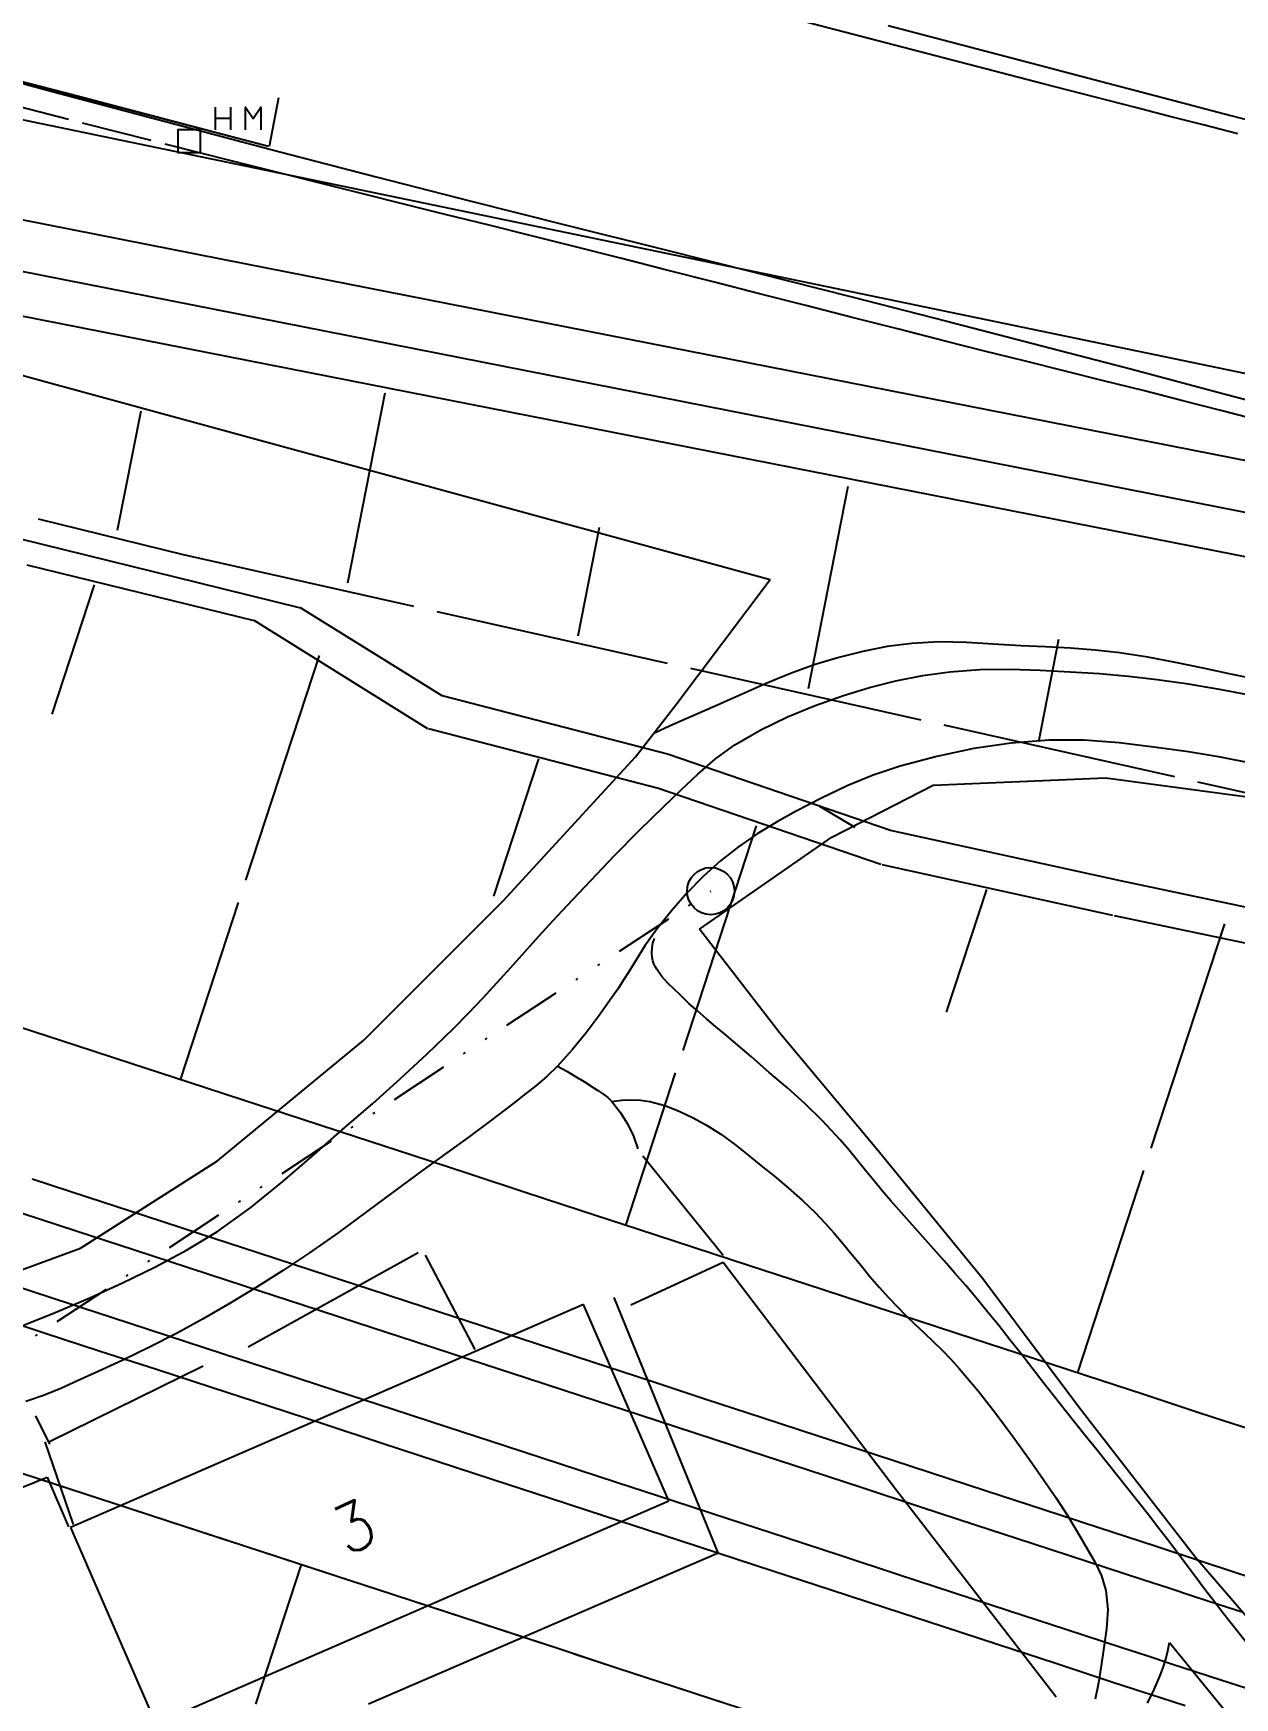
# Model space of a CAD drawing. Header units: millimetres. Extents: x 127045 to 128191, y 151549 to 152340.
# Drawn here: x 127664 to 127714.8, y 151868.1 to 151938.6 of the extents above; entities that cross this region are included whole.
import ezdxf

# ---------------------------------------------------------------- set-up
doc = ezdxf.new("R2010")
doc.units = ezdxf.units.MM
doc.header["$MEASUREMENT"] = 0
for name, pattern in [('BTA', [5.7, 2.5, -1, 0.1, -1, 0.1, -1]), ('INT_344$0$TYPE1', [4, 3, -1]), ('INT_344$0$TYPE3', [11, 10, -1]), ('TGV_344$0$TYPE1', [4, 3, -1]), ('VOI_344$0$TYPE3', [11, 10, -1])]:
    doc.linetypes.add(name, pattern=pattern)
doc.layers.get('0').update_dxf_attribs({"color": 252, "linetype": 'CONTINUOUS'})
for name, color, linetype in [('-BT_AER_DES', 5, 'BTA'), ('-POT_EX_DES', 5, 'CONTINUOUS'), ('INT_344$0$102', 252, 'CONTINUOUS'), ('INT_344$0$105', 252, 'CONTINUOUS'), ('INT_344$0$113', 252, 'CONTINUOUS'), ('INT_344$0$136', 252, 'CONTINUOUS'), ('TGV_344$0$1', 252, 'CONTINUOUS'), ('TGV_344$0$36', 252, 'CONTINUOUS'), ('TGV_344$0$4', 252, 'CONTINUOUS'), ('TGV_344$0$5', 252, 'CONTINUOUS'), ('VOI_344$0$101', 252, 'CONTINUOUS'), ('VOI_344$0$113', 252, 'CONTINUOUS')]:
    doc.layers.add(name, color=color, linetype=linetype)
doc.styles.add('TGV_344$0$SIMPLEX', font='simplex')

# ---------------------------------------------------------------- blocks, each defined once
blk = doc.blocks.new('P_BETON')
blk.add_circle((0, 0), 1)
blk = doc.blocks.new('INT_344')
at = {"layer": 'INT_344$0$102'}
for p, q in [((127666.29896, 151889.318305, 61.600142), (127663.922085, 151890.093967, 61.564354)), ((127668.675764, 151888.542427, 61.635929), (127666.29896, 151889.318305, 61.600142)), ((127665.830795, 151887.883922, 61.579022), (127663.454037, 151888.65956, 61.542297)), ((127671.052508, 151887.766362, 61.671717), (127668.675764, 151888.542427, 61.635929)), ((127668.207483, 151887.108068, 61.615747), (127665.830795, 151887.883922, 61.579022)), ((127673.429199, 151886.990139, 61.707504), (127671.052508, 151887.766362, 61.671717)), ((127670.58411, 151886.332028, 61.652472), (127668.207483, 151887.108068, 61.615747)), ((127675.805793, 151886.213759, 61.743292), (127673.429199, 151886.990139, 61.707504)), ((127662.523424, 151885.80755, 61.556999), (127664.899958, 151885.031985, 61.5931)), ((127672.960685, 151885.55583, 61.689198), (127670.58411, 151886.332028, 61.652472)), ((127678.182328, 151885.437198, 61.779079), (127675.805793, 151886.213759, 61.743292)), ((127675.337184, 151884.77947, 61.725923), (127672.960685, 151885.55583, 61.689198)), ((127680.558813, 151884.660484, 61.814867), (127678.182328, 151885.437198, 61.779079)), ((127662.055376, 151884.373142, 61.534943), (127664.431793, 151883.597601, 61.57198)), ((127664.899958, 151885.031985, 61.5931), (127667.276422, 151884.256205, 61.6292)), ((127677.713623, 151884.002929, 61.762648), (127675.337184, 151884.77947, 61.725923)), ((127682.935257, 151883.883647, 61.850655), (127680.558813, 151884.660484, 61.814867)), ((127667.276422, 151884.256205, 61.6292), (127669.652825, 151883.480238, 61.6653)), ((127680.090014, 151883.226236, 61.799373), (127677.713623, 151884.002929, 61.762648)), ((127685.311616, 151883.106689, 61.886442), (127682.935257, 151883.883647, 61.850655)), ((127664.431793, 151883.597601, 61.57198), (127666.80814, 151882.821845, 61.609018)), ((127669.652825, 151883.480238, 61.6653), (127672.029176, 151882.704113, 61.701401)), ((127682.466363, 151882.44942, 61.836098), (127680.090014, 151883.226236, 61.799373)), ((127687.687926, 151882.329584, 61.92223), (127685.311616, 151883.106689, 61.886442)), ((127666.80814, 151882.821845, 61.609018), (127669.184427, 151882.045904, 61.646056)), ((127672.029176, 151882.704113, 61.701401), (127674.405493, 151881.927812, 61.737501)), ((127684.842648, 151881.672476, 61.872823), (127682.466363, 151882.44942, 61.836098)), ((127690.064198, 151881.552361, 61.958017), (127687.687926, 151882.329584, 61.92223)), ((127669.184427, 151882.045904, 61.646056), (127671.560662, 151881.269805, 61.683094)), ((127674.405493, 151881.927812, 61.737501), (127676.78175, 151881.151331, 61.773602)), ((127687.218885, 151880.895387, 61.909548), (127684.842648, 151881.672476, 61.872823)), ((127692.44044, 151880.775049, 61.993805), (127690.064198, 151881.552361, 61.958017)), ((127671.560662, 151881.269805, 61.683094), (127673.936883, 151880.493524, 61.720132)), ((127676.78175, 151881.151331, 61.773602), (127679.157958, 151880.374698, 61.809702)), ((127689.595084, 151880.11818, 61.946273), (127687.218885, 151880.895387, 61.909548)), ((127673.936883, 151880.493524, 61.720132), (127676.313046, 151879.717062, 61.75717)), ((127679.157958, 151880.374698, 61.809702), (127681.534126, 151879.597941, 61.845802)), ((127694.816608, 151879.99765, 62.029593), (127692.44044, 151880.775049, 61.993805)), ((127676.313046, 151879.717062, 61.75717), (127678.689159, 151878.94045, 61.794208)), ((127681.534126, 151879.597941, 61.845802), (127683.910269, 151878.821043, 61.881903)), ((127691.971254, 151879.340884, 61.982998), (127689.595084, 151880.11818, 61.946273)), ((127697.19274, 151879.220139, 62.06538), (127694.816608, 151879.99765, 62.029593)), ((127678.689159, 151878.94045, 61.794208), (127681.065232, 151878.163714, 61.831245)), ((127683.910269, 151878.821043, 61.881903), (127686.286366, 151878.044, 61.918003)), ((127694.34737, 151878.563495, 62.019723), (127691.971254, 151879.340884, 61.982998)), ((127699.568844, 151878.442545, 62.101168), (127697.19274, 151879.220139, 62.06538)), ((127681.065232, 151878.163714, 61.831245), (127683.441302, 151877.386831, 61.868282)), ((127686.286366, 151878.044, 61.918003), (127688.662424, 151877.266839, 61.954103)), ((127696.723449, 151877.785996, 62.056448), (127694.34737, 151878.563495, 62.019723)), ((127701.94493, 151877.664897, 62.136955), (127699.568844, 151878.442545, 62.101168)), ((127683.441302, 151877.386831, 61.868282), (127685.817325, 151876.609803, 61.905319)), ((127699.099502, 151877.008413, 62.093173), (127696.723449, 151877.785996, 62.056448)), ((127704.320953, 151876.887196, 62.172743), (127701.94493, 151877.664897, 62.136955)), ((127688.662424, 151877.266839, 61.954103), (127691.038453, 151876.489589, 61.990204)), ((127701.475537, 151876.230776, 62.129898), (127699.099502, 151877.008413, 62.093173)), ((127706.696951, 151876.109418, 62.20853), (127704.320953, 151876.887196, 62.172743)), ((127685.817325, 151876.609803, 61.905319), (127688.19331, 151875.832658, 61.942356)), ((127691.038453, 151876.489589, 61.990204), (127693.41447, 151875.712233, 62.026303)), ((127703.85153, 151875.453081, 62.166623), (127701.475537, 151876.230776, 62.129898)), ((127709.072932, 151875.331592, 62.244318), (127706.696951, 151876.109418, 62.20853)), ((127688.19331, 151875.832658, 61.942356), (127690.569266, 151875.055425, 61.979393)), ((127693.41447, 151875.712233, 62.026303), (127695.79045, 151874.934765, 62.062403)), ((127706.227497, 151874.675309, 62.203348), (127703.85153, 151875.453081, 62.166623)), ((127711.448908, 151874.553747, 62.280106), (127709.072932, 151875.331592, 62.244318)), ((127690.569266, 151875.055425, 61.979393), (127692.945231, 151874.278078, 62.016431)), ((127695.79045, 151874.934765, 62.062403), (127698.166404, 151874.157215, 62.098502)), ((127708.603449, 151873.89749, 62.240073), (127706.227497, 151874.675309, 62.203348)), ((127713.544834, 151873.867556, 62.311675), (127711.448908, 151874.553747, 62.280106)), ((127692.945231, 151874.278078, 62.016431), (127695.32116, 151873.500622, 62.053469)), ((127698.166404, 151874.157215, 62.098502), (127700.54234, 151873.379611, 62.134602)), ((127710.979395, 151873.119652, 62.276798), (127708.603449, 151873.89749, 62.240073)), ((127715.640748, 151873.181329, 62.343245), (127713.544834, 151873.867556, 62.311675)), ((127695.32116, 151873.500622, 62.053469), (127697.697062, 151872.723083, 62.090507)), ((127700.54234, 151873.379611, 62.134602), (127702.918275, 151872.601935, 62.170702)), ((127712.027356, 151872.776562, 62.292996), (127710.979395, 151873.119652, 62.276798)), ((127697.697062, 151872.723083, 62.090507), (127700.072947, 151871.945491, 62.127544)), ((127702.918275, 151872.601935, 62.170702), (127705.294185, 151871.824182, 62.206802)), ((127713.075312, 151872.433461, 62.309195), (127712.027356, 151872.776562, 62.292996)), ((127714.123266, 151872.090352, 62.325393), (127713.075312, 151872.433461, 62.309195)), ((127700.072947, 151871.945491, 62.127544), (127702.448852, 151871.16782, 62.164582)), ((127705.294185, 151871.824182, 62.206802), (127707.67008, 151871.046381, 62.242903)), ((127715.171218, 151871.747237, 62.341591), (127714.123266, 151872.090352, 62.325393)), ((127702.448852, 151871.16782, 62.164582), (127704.824732, 151870.390073, 62.20162)), ((127707.67008, 151871.046381, 62.242903), (127710.045968, 151870.268562, 62.279003)), ((127704.824732, 151870.390073, 62.20162), (127707.200597, 151869.612279, 62.238658)), ((127707.200597, 151869.612279, 62.238658), (127709.576455, 151868.834467, 62.275696)), ((127710.045968, 151870.268562, 62.279003), (127711.09392, 151869.925475, 62.294926)), ((127711.09392, 151869.925475, 62.294926), (127712.141869, 151869.582377, 62.310848)), ((127712.141869, 151869.582377, 62.310848), (127713.189815, 151869.23927, 62.326771)), ((127713.189815, 151869.23927, 62.326771), (127714.237758, 151868.896157, 62.342693)), ((127714.237758, 151868.896157, 62.342693), (127715.285701, 151868.553041, 62.358616)), ((127709.576455, 151868.834467, 62.275696), (127710.624403, 151868.491381, 62.292032)), ((127710.624403, 151868.491381, 62.292032), (127711.672348, 151868.148283, 62.308368)), ((127711.672348, 151868.148283, 62.308368), (127712.720289, 151867.805177, 62.324704))]:
    blk.add_line(p, q, dxfattribs=at)
at = {"layer": 'INT_344$0$105', "linetype": 'INT_344$0$TYPE1'}
for p, q in [((127665.76816, 151895.751557, 60.613895), (127663.390654, 151896.527214, 60.57717)), ((127668.145476, 151894.975737, 60.65062), (127665.76816, 151895.751557, 60.613895)), ((127670.52272, 151894.199703, 60.687346), (127668.145476, 151894.975737, 60.65062)), ((127672.899904, 151893.423481, 60.724071), (127670.52272, 151894.199703, 60.687346)), ((127675.277036, 151892.647101, 60.760796), (127672.899904, 151893.423481, 60.724071)), ((127677.653988, 151891.870592, 60.797521), (127675.277036, 151892.647101, 60.760796)), ((127680.030882, 151891.093903, 60.834246), (127677.653988, 151891.870592, 60.797521)), ((127682.407725, 151890.317062, 60.870971), (127680.030882, 151891.093903, 60.834246)), ((127684.784528, 151889.540098, 60.907696), (127682.407725, 151890.317062, 60.870971)), ((127687.161163, 151888.76304, 60.944421), (127684.784528, 151889.540098, 60.907696)), ((127689.53775, 151887.985836, 60.981146), (127687.161163, 151888.76304, 60.944421)), ((127691.914299, 151887.208514, 61.017871), (127689.53775, 151887.985836, 60.981146)), ((127694.290818, 151886.431104, 61.054596), (127691.914299, 151887.208514, 61.017871)), ((127696.667181, 151885.653635, 61.091321), (127694.290818, 151886.431104, 61.054596)), ((127699.043507, 151884.876054, 61.128046), (127696.667181, 151885.653635, 61.091321)), ((127701.419806, 151884.098391, 61.164771), (127699.043507, 151884.876054, 61.128046)), ((127703.796087, 151883.320674, 61.201496), (127701.419806, 151884.098391, 61.164771)), ((127706.172223, 151882.542932, 61.238221), (127703.796087, 151883.320674, 61.201496)), ((127708.548334, 151881.765113, 61.274946), (127706.172223, 151882.542932, 61.238221)), ((127710.924429, 151880.987247, 61.311671), (127708.548334, 151881.765113, 61.274946)), ((127713.300518, 151880.209362, 61.348396), (127710.924429, 151880.987247, 61.311671)), ((127714.348498, 151879.866266, 61.364594), (127713.300518, 151880.209362, 61.348396)), ((127715.396475, 151879.523158, 61.380793), (127714.348498, 151879.866266, 61.364594)), ((127660.2093, 151878.715552, 60.613895), (127669.712825, 151875.612843, 60.760796)), ((127662.585278, 151877.940169, 60.65062), (127664.961185, 151877.16457, 60.687346)), ((127664.961185, 151877.16457, 60.687346), (127667.337031, 151876.388785, 60.724071)), ((127667.337031, 151876.388785, 60.724071), (127669.712825, 151875.612843, 60.760796)), ((127669.712825, 151875.612843, 60.760796), (127679.215961, 151872.507264, 60.907696)), ((127669.712825, 151875.612843, 60.760796), (127672.088688, 151874.83669, 60.797521)), ((127672.088688, 151874.83669, 60.797521), (127674.464492, 151874.060357, 60.834246)), ((127674.464492, 151874.060357, 60.834246), (127676.840247, 151873.283872, 60.870971)), ((127676.840247, 151873.283872, 60.870971), (127679.215961, 151872.507264, 60.907696)), ((127679.215961, 151872.507264, 60.907696), (127688.718888, 151869.399369, 61.054596)), ((127679.215961, 151872.507264, 60.907696), (127681.591755, 151871.73048, 60.944421)), ((127681.591755, 151871.73048, 60.944421), (127683.967501, 151870.953551, 60.981146)), ((127683.967501, 151870.953551, 60.981146), (127686.343209, 151870.176504, 61.017871)), ((127686.343209, 151870.176504, 61.017871), (127688.718888, 151869.399369, 61.054596)), ((127688.718888, 151869.399369, 61.054596), (127698.221789, 151866.289714, 61.201496)), ((127688.718888, 151869.399369, 61.054596), (127691.094659, 151868.622094, 61.091321)), ((127691.094659, 151868.622094, 61.091321), (127693.470393, 151867.844707, 61.128046))]:
    blk.add_line(p, q, dxfattribs=at)
at = {"layer": 'INT_344$0$113', "linetype": 'INT_344$0$TYPE3'}
for p, q in [((127680.674037, 151909.169462, 66.554626), (127673.323254, 151913.746879, 67.228996)), ((127690.377943, 151906.648933, 66.907684), (127680.674037, 151909.169462, 66.554626)), ((127699.848433, 151903.419083, 67.012581), (127690.377943, 151906.648933, 66.907684)), ((127694.56453, 151905.05328), (127689.029761, 151888.12976)), ((127709.667559, 151901.259579, 67.493279), (127699.848433, 151903.419083, 67.012581)), ((127704.312968, 151902.366553), (127702.61331, 151897.172511)), ((127714.382056, 151900.914079), (127708.162501, 151881.917843)), ((127719.514132, 151899.188425, 68.005173), (127709.667559, 151901.259579, 67.493279)), ((127669.97003, 151857.413985), (127675.322651, 151873.780555))]:
    blk.add_line(p, q, dxfattribs=at)
at = {"layer": 'INT_344$0$136'}
for p, q in [((127621.207845, 151927.591004), (127670.941332, 151915.362028)), ((127670.941332, 151915.362028), (127675.280671, 151914.295027)), ((127681.272658, 151910.563748, 66.554626), (127675.280671, 151914.295027, 67.228996)), ((127690.809184, 151908.086695, 66.907684), (127681.272658, 151910.563748, 66.554626)), ((127700.252892, 151904.865979, 67.012581), (127690.809184, 151908.086695, 66.907684)), ((127709.98304, 151902.726044, 67.493279), (127700.252892, 151904.865979, 67.012581)), ((127719.848375, 151900.650944, 68.005173), (127709.98304, 151902.726044, 67.493279))]:
    blk.add_line(p, q, dxfattribs=at)
blk = doc.blocks.new('TGV_344$0$952_BORNEHM')
for p, q in [((7, 3), (7, 9)), ((11, 9), (11, 3)), ((11, 6), (7, 6))]:
    blk.add_line(p, q)
for points in [[(15, 3), (15, 9), (17, 6), (19, 9), (19, 3)], [(3, 3), (-3, 3), (-3, -3), (3, -3), (3, 3)]]:
    blk.add_lwpolyline(points)
blk = doc.blocks.new('TGV_344')
at = {"linetype": 'Continuous'}
blk.add_line((127660.061, 151925.081, 67.438004), (127695.161, 151915.483, 67.617996), dxfattribs=at)
at = {"layer": 'TGV_344$0$1'}
for p, q in [((127699.008321, 151938.479787, 64.238003), (127695.16, 151939.486, 64.175003)), ((127700.159978, 151938.948291, 64.208877), (127703.06, 151938.186, 64.246002)), ((127702.858003, 151937.478796, 64.301003), (127699.008321, 151938.479787, 64.238003)), ((127703.06, 151938.186, 64.246002), (127705.959984, 151937.423814, 64.297752)), ((127659.607782, 151937.545631, 62.785748), (127664.555368, 151936.212107, 62.846498)), ((127706.708682, 151936.481658, 64.364002), (127702.858003, 151937.478796, 64.301003)), ((127705.959984, 151937.423814, 64.297752), (127708.859993, 151936.661725, 64.349503)), ((127708.859993, 151936.661725, 64.349503), (127711.760018, 151935.899695, 64.401253)), ((127664.555368, 151936.212107, 62.846498), (127669.505786, 151934.889025, 62.907248)), ((127710.56, 151935.487, 64.427002), (127706.708682, 151936.481658, 64.364002)), ((127711.760018, 151935.899695, 64.401253), (127714.660049, 151935.137686, 64.453003)), ((127712.022249, 151935.111157, 64.449377), (127710.56, 151935.487, 64.427002)), ((127713.485079, 151934.737585, 64.471752), (127712.022249, 151935.111157, 64.449377)), ((127714.660049, 151935.137686, 64.453003), (127717.560073, 151934.375654, 64.504753)), ((127669.505786, 151934.889025, 62.907248), (127674.461, 151933.584, 62.967999)), ((127714.94825, 151934.365353, 64.494127), (127713.485079, 151934.737585, 64.471752)), ((127674.461, 151933.584, 62.967999), (127678.481721, 151932.542443, 63.050124)), ((127678.481721, 151932.542443, 63.050124), (127682.505927, 151931.51446, 63.132249)), ((127682.505927, 151931.51446, 63.132249), (127686.532516, 151930.495922, 63.214375)), ((127686.532516, 151930.495922, 63.214375), (127690.560426, 151929.482691, 63.2965)), ((127690.560426, 151929.482691, 63.2965), (127694.588402, 151928.46975, 63.378624)), ((127694.588402, 151928.46975, 63.378624), (127698.615202, 151927.452079, 63.460749)), ((127698.615202, 151927.452079, 63.460749), (127702.639767, 151926.425539, 63.542874)), ((127702.639767, 151926.425539, 63.542874), (127706.661, 151925.386, 63.625)), ((127706.661, 151925.386, 63.625), (127710.464874, 151924.388417, 63.654125)), ((127710.464874, 151924.388417, 63.654125), (127714.26575, 151923.379494, 63.683251)), ((127714.26575, 151923.379494, 63.683251), (127718.064495, 151922.362622, 63.712376)), ((127700.117628, 151912.645176, 67.841873), (127699.085995, 151912.439497, 67.769886)), ((127701.161, 151912.784, 67.914001), (127700.117628, 151912.645176, 67.841873)), ((127702.313133, 151912.843856, 67.956839), (127701.161, 151912.784, 67.914001)), ((127703.466678, 151912.817327, 67.999645), (127702.313133, 151912.843856, 67.956839)), ((127704.615768, 151912.74933, 68.042378), (127703.466678, 151912.817327, 67.999645)), ((127705.761, 151912.685, 68.084999), (127704.615768, 151912.74933, 68.042378)), ((127706.812067, 151912.635643, 68.076005), (127705.761, 151912.685, 68.084999)), ((127707.863395, 151912.579035, 68.067008), (127706.812067, 151912.635643, 68.076005)), ((127708.913834, 151912.50038, 68.058007), (127707.863395, 151912.579035, 68.067008)), ((127697.061, 151911.883, 67.625999), (127696.013083, 151911.512911, 67.574193)), ((127698.067552, 151912.180922, 67.697956), (127697.061, 151911.883, 67.625999)), ((127699.085995, 151912.439497, 67.769886), (127698.067552, 151912.180922, 67.697956)), ((127709.961, 151912.385, 68.049004), (127708.913834, 151912.50038, 68.058007)), ((127711.14427, 151912.203054, 68.143551), (127709.961, 151912.385, 68.049004)), ((127712.320037, 151911.977497, 68.238081), (127711.14427, 151912.203054, 68.143551)), ((127713.490882, 151911.731008, 68.332571), (127712.320037, 151911.977497, 68.238081)), ((127696.013083, 151911.512911, 67.574193), (127694.98755, 151911.08401, 67.5224)), ((127699.364376, 151910.922122, 67.216514), (127700.483911, 151911.203947, 67.247989)), ((127700.483911, 151911.203947, 67.247989), (127701.617118, 151911.425532, 67.279469)), ((127701.617118, 151911.425532, 67.279469), (127702.761, 151911.584, 67.310997)), ((127702.761, 151911.584, 67.310997), (127704.036129, 151911.676474, 67.416944)), ((127704.036129, 151911.676474, 67.416944), (127705.313973, 151911.686824, 67.522747)), ((127705.313973, 151911.686824, 67.522747), (127706.58909, 151911.645955, 67.628426)), ((127706.58909, 151911.645955, 67.628426), (127707.861, 151911.585, 67.734001)), ((127707.861, 151911.585, 67.734001), (127709.090384, 151911.506531, 67.756504)), ((127709.090384, 151911.506531, 67.756504), (127710.31732, 151911.396468, 67.779)), ((127710.31732, 151911.396468, 67.779), (127711.541076, 151911.255668, 67.801496)), ((127711.541076, 151911.255668, 67.801496), (127712.761, 151911.085, 67.823997)), ((127714.661, 151911.486, 68.427002), (127713.490882, 151911.731008, 68.332571)), ((127716.039613, 151911.20416, 68.48774), (127714.661, 151911.486, 68.427002)), ((127693.97457, 151910.629907, 67.470656), (127692.961, 151910.183, 67.418999)), ((127694.98755, 151911.08401, 67.5224), (127693.97457, 151910.629907, 67.470656)), ((127697.070282, 151910.157458, 67.189495), (127698.261, 151910.583, 67.184998)), ((127698.261, 151910.583, 67.184998), (127699.364376, 151910.922122, 67.216514)), ((127712.761, 151911.085, 67.823997), (127714.246146, 151910.835485, 67.853259)), ((127714.246146, 151910.835485, 67.853259), (127715.723657, 151910.545041, 67.88251)), ((127692.283182, 151909.889376, 67.389749), (127691.607225, 151909.591494, 67.3605)), ((127692.961, 151910.183, 67.418999), (127692.283182, 151909.889376, 67.389749)), ((127695.898626, 151909.676911, 67.19399), (127697.070282, 151910.157458, 67.189495)), ((127690.933155, 151909.289364, 67.331251), (127690.261, 151908.983, 67.302002)), ((127691.607225, 151909.591494, 67.3605), (127690.933155, 151909.289364, 67.331251)), ((127693.661, 151908.483, 67.203003), (127694.757057, 151909.123797, 67.19849)), ((127694.757057, 151909.123797, 67.19849), (127695.898626, 151909.676911, 67.19399)), ((127692.852093, 151907.900615, 67.166638), (127693.661, 151908.483, 67.203003)), ((127705.362368, 151908.558602, 67.206189), (127703.776029, 151908.327864, 67.163472)), ((127706.961, 151908.684, 67.249001), (127705.362368, 151908.558602, 67.206189)), ((127708.446856, 151908.684388, 67.332465), (127706.961, 151908.684, 67.249001)), ((127709.927548, 151908.572138, 67.415775), (127708.446856, 151908.684388, 67.332465)), ((127711.397937, 151908.391131, 67.498948), (127709.927548, 151908.572138, 67.415775)), ((127712.861, 151908.185, 67.582001), (127711.397937, 151908.391131, 67.498948)), ((127692.097772, 151907.249398, 67.130331), (127692.852093, 151907.900615, 67.166638)), ((127702.207643, 151908.000179, 67.12077), (127700.661, 151907.584, 67.078003)), ((127703.776029, 151908.327864, 67.163472), (127702.207643, 151908.000179, 67.12077)), ((127714.221872, 151907.963882, 67.665292), (127712.861, 151908.185, 67.582001)), ((127715.574503, 151907.69807, 67.748546), (127714.221872, 151907.963882, 67.665292)), ((127691.376854, 151906.566154, 67.094108), (127692.097772, 151907.249398, 67.130331)), ((127699.522128, 151907.200355, 67.046448), (127698.41072, 151906.745081, 67.014953)), ((127700.661, 151907.584, 67.078003), (127699.522128, 151907.200355, 67.046448)), ((127690.662, 151905.883, 67.057999), (127691.376854, 151906.566154, 67.094108)), ((127697.325196, 151906.234281, 66.983484), (127696.261, 151905.683, 66.952003)), ((127698.41072, 151906.745081, 67.014953), (127697.325196, 151906.234281, 66.983484)), ((127689.609031, 151904.859979, 67.037743), (127690.662, 151905.883, 67.057999)), ((127696.261, 151905.683, 66.952003), (127695.426139, 151905.21567, 66.952003)), ((127688.582394, 151903.810604, 67.01749), (127689.609031, 151904.859979, 67.037743)), ((127695.426139, 151905.21567, 66.952003), (127694.608589, 151904.716642, 66.952003)), ((127693.816941, 151904.175376, 66.952003), (127693.062, 151903.583, 66.952003)), ((127694.608589, 151904.716642, 66.952003), (127693.816941, 151904.175376, 66.952003)), ((127687.570727, 151902.747342, 66.997241), (127688.582394, 151903.810604, 67.01749)), ((127693.062, 151903.583, 66.952003), (127692.326193, 151902.915233, 66.949749)), ((127686.562, 151901.682, 66.976997), (127687.570727, 151902.747342, 66.997241)), ((127692.326193, 151902.915233, 66.949749), (127691.636392, 151902.200935, 66.947498)), ((127691.636392, 151902.200935, 66.947498), (127690.984937, 151901.453184, 66.94525)), ((127685.957863, 151901.036051, 66.964624), (127686.562, 151901.682, 66.976997)), ((127690.984937, 151901.453184, 66.94525), (127690.362, 151900.683, 66.943001)), ((127685.361892, 151900.382579, 66.952252), (127685.957863, 151901.036051, 66.964624)), ((127690.362, 151900.683, 66.943001), (127690.102182, 151900.335098, 66.920468)), ((127684.770918, 151899.724662, 66.939879), (127685.361892, 151900.382579, 66.952252)), ((127689.857271, 151899.976685, 66.897953), (127689.62354, 151899.611192, 66.875447)), ((127690.102182, 151900.335098, 66.920468), (127689.857271, 151899.976685, 66.897953)), ((127690.148783, 151899.686148, 67.017484), (127690.161244, 151899.889344, 67.013)), ((127690.161244, 151899.889344, 67.013), (127690.199184, 151900.089356, 67.008517)), ((127690.199184, 151900.089356, 67.008517), (127690.262, 151900.283, 67.003998)), ((127684.181682, 151899.065277, 66.927508), (127684.770918, 151899.724662, 66.939879)), ((127689.396907, 151899.241553, 66.852943), (127689.172439, 151898.871291, 66.830466)), ((127689.62354, 151899.611192, 66.875447), (127689.396907, 151899.241553, 66.852943)), ((127690.162, 151899.483, 67.022003), (127690.148783, 151899.686148, 67.017484)), ((127690.189617, 151899.349337, 66.997042), (127690.162, 151899.483, 67.022003)), ((127690.235323, 151899.221145, 66.9723), (127690.189617, 151899.349337, 66.997042)), ((127690.294253, 151899.099328, 66.947658), (127690.235323, 151899.221145, 66.9723)), ((127683.58982, 151898.407731, 66.915132), (127684.181682, 151899.065277, 66.927508)), ((127688.944568, 151898.502884, 66.807985), (127688.709082, 151898.139088, 66.785497)), ((127689.172439, 151898.871291, 66.830466), (127688.944568, 151898.502884, 66.807985)), ((127690.362, 151898.983, 66.922997), (127690.294253, 151899.099328, 66.947658)), ((127690.580645, 151898.67919, 66.895864), (127690.362, 151898.983, 66.922997)), ((127690.83089, 151898.401133, 66.868807), (127690.580645, 151898.67919, 66.895864)), ((127682.991497, 151897.755918, 66.902755), (127683.58982, 151898.407731, 66.915132)), ((127688.462, 151897.783, 66.763), (127687.919688, 151897.034492, 66.787714)), ((127688.709082, 151898.139088, 66.785497), (127688.462, 151897.783, 66.763)), ((127691.096013, 151898.139881, 66.841846), (127690.83089, 151898.401133, 66.868807)), ((127691.362, 151897.883, 66.815002), (127691.096013, 151898.139881, 66.841846)), ((127691.722287, 151897.541051, 66.814001), (127691.362, 151897.883, 66.815002)), ((127681.763, 151896.482, 66.877998), (127682.38355, 151897.112918, 66.890378)), ((127682.38355, 151897.112918, 66.890378), (127682.991497, 151897.755918, 66.902755)), ((127692.091276, 151897.208585, 66.813), (127691.722287, 151897.541051, 66.814001)), ((127692.466663, 151896.88352, 66.812), (127692.091276, 151897.208585, 66.813)), ((127680.644124, 151895.39776, 66.893753), (127681.763, 151896.482, 66.877998)), ((127687.919688, 151897.034492, 66.787714), (127687.366467, 151896.292113, 66.81245)), ((127692.846322, 151896.563604, 66.810999), (127692.466663, 151896.88352, 66.812)), ((127693.227637, 151896.246371, 66.809999), (127692.846322, 151896.563604, 66.810999)), ((127687.366467, 151896.292113, 66.81245), (127686.785756, 151895.569342, 66.837211)), ((127693.608701, 151895.928758, 66.808999), (127693.227637, 151896.246371, 66.809999)), ((127693.987512, 151895.608403, 66.807999), (127693.608701, 151895.928758, 66.808999)), ((127679.499934, 151894.340464, 66.909504), (127680.644124, 151895.39776, 66.893753)), ((127686.785756, 151895.569342, 66.837211), (127686.163, 151894.882, 66.862)), ((127694.362, 151895.283, 66.806999), (127693.987512, 151895.608403, 66.807999)), ((127695.122555, 151894.621094, 66.813493), (127694.362, 151895.283, 66.806999)), ((127678.337397, 151893.303801, 66.925253), (127679.499934, 151894.340464, 66.909504)), ((127685.7135, 151894.45153, 66.839465), (127685.23853, 151894.049505, 66.816951)), ((127686.163, 151894.882, 66.862), (127685.7135, 151894.45153, 66.839465)), ((127686.163, 151894.882, 66.862), (127686.546509, 151894.671459, 66.841746)), ((127686.546509, 151894.671459, 66.841746), (127686.924509, 151894.451182, 66.821499)), ((127686.924509, 151894.451182, 66.821499), (127687.296754, 151894.221312, 66.801252)), ((127695.887098, 151893.961947, 66.819993), (127695.122555, 151894.621094, 66.813493)), ((127684.751223, 151893.664121, 66.794461), (127684.263, 151893.282, 66.772003)), ((127685.23853, 151894.049505, 66.816951), (127684.751223, 151893.664121, 66.794461)), ((127687.296754, 151894.221312, 66.801252), (127687.663, 151893.982, 66.780998)), ((127687.663, 151893.982, 66.780998), (127687.870681, 151893.846981, 66.776541)), ((127687.870681, 151893.846981, 66.776541), (127688.080766, 151893.710692, 66.772047)), ((127688.080766, 151893.710692, 66.772047), (127688.282793, 151893.559556, 66.76753)), ((127688.282793, 151893.559556, 66.76753), (127688.463, 151893.383, 66.763)), ((127696.639663, 151893.288018, 66.826496), (127695.887098, 151893.961947, 66.819993)), ((127677.163, 151892.281, 66.941002), (127678.337397, 151893.303801, 66.925253)), ((127684.263, 151893.282, 66.772003), (127683.326493, 151892.563666, 66.823758)), ((127688.463, 151893.383, 66.797997), (127688.861044, 151893.442363, 66.804763)), ((127688.463, 151893.383, 66.763), (127688.8164, 151892.929818, 66.905152)), ((127688.8164, 151892.929818, 66.905152), (127689.119716, 151892.441694, 67.046501)), ((127688.861044, 151893.442363, 66.804763), (127689.263, 151893.462216, 66.811497)), ((127689.263, 151893.462216, 66.811497), (127689.664956, 151893.442363, 66.81823)), ((127689.664956, 151893.442363, 66.81823), (127690.063, 151893.383, 66.824997)), ((127690.063, 151893.383, 66.824997), (127690.696706, 151893.214649, 66.813684)), ((127690.696706, 151893.214649, 66.813684), (127691.30663, 151892.977276, 66.802429)), ((127691.30663, 151892.977276, 66.802429), (127691.893144, 151892.693272, 66.791208)), ((127697.363, 151892.583, 66.833), (127696.639663, 151893.288018, 66.826496)), ((127675.85329, 151891.138256, 66.909567), (127677.163, 151892.281, 66.941002)), ((127683.326493, 151892.563666, 66.823758), (127682.374956, 151891.865254, 66.875513)), ((127689.119716, 151892.441694, 67.046501), (127689.369523, 151891.92414, 67.18785)), ((127691.893144, 151892.693272, 66.791208), (127692.463, 151892.383, 66.779999)), ((127692.463, 151892.383, 66.779999), (127693.070967, 151892.002264, 66.802551)), ((127697.746917, 151892.176443, 66.842008), (127697.363, 151892.583, 66.833)), ((127698.119165, 151891.759265, 66.851013), (127697.746917, 151892.176443, 66.842008)), ((127682.374956, 151891.865254, 66.875513), (127681.417543, 151891.175291, 66.927261)), ((127689.369523, 151891.92414, 67.18785), (127689.563, 151891.383, 67.330002)), ((127693.070967, 151892.002264, 66.802551), (127693.649055, 151891.577849, 66.825074)), ((127693.649055, 151891.577849, 66.825074), (127694.208307, 151891.131545, 66.847561)), ((127698.482224, 151891.334246, 66.860016), (127698.119165, 151891.759265, 66.851013)), ((127674.538331, 151889.995262, 66.878079), (127675.85329, 151891.138256, 66.909567)), ((127681.417543, 151891.175291, 66.927261), (127680.463, 151890.482, 66.978996)), ((127694.208307, 151891.131545, 66.847561), (127694.763, 151890.683, 66.870003)), ((127698.838794, 151890.903932, 66.869019), (127698.482224, 151891.334246, 66.860016)), ((127699.191782, 151890.471493, 66.878013), (127698.838794, 151890.903932, 66.869019)), ((127680.463, 151890.482, 66.978996), (127679.27006, 151889.597958, 66.920268)), ((127694.763, 151890.683, 66.870003), (127695.355005, 151890.203705, 66.861007)), ((127695.355005, 151890.203705, 66.861007), (127695.940399, 151889.71556, 66.852009)), ((127699.54492, 151890.039097, 66.887008), (127699.191782, 151890.471493, 66.878013)), ((127699.901063, 151889.609116, 66.896003), (127699.54492, 151890.039097, 66.887008)), ((127673.184293, 151888.894089, 66.846553), (127674.538331, 151889.995262, 66.878079)), ((127679.27006, 151889.597958, 66.920268), (127678.080548, 151888.708288, 66.86152)), ((127695.940399, 151889.71556, 66.852009), (127696.512304, 151889.210942, 66.843007)), ((127700.263, 151889.184, 66.904999), (127699.901063, 151889.609116, 66.896003)), ((127671.763, 151887.881, 66.815002), (127673.184293, 151888.894089, 66.846553)), ((127678.080548, 151888.708288, 66.86152), (127676.882092, 151887.830105, 66.802762)), ((127696.512304, 151889.210942, 66.843007), (127697.063, 151888.683, 66.834)), ((127697.063, 151888.683, 66.834), (127697.474046, 151888.253382, 66.838505)), ((127700.711434, 151888.67016, 66.930872), (127700.263, 151889.184, 66.904999)), ((127701.163443, 151888.159465, 66.956746), (127700.711434, 151888.67016, 66.930872)), ((127697.474046, 151888.253382, 66.838505), (127697.869521, 151887.809538, 66.843007)), ((127701.617544, 151887.650647, 66.982619), (127701.163443, 151888.159465, 66.956746)), ((127670.462267, 151887.086503, 66.760668), (127671.763, 151887.881, 66.815002)), ((127676.882092, 151887.830105, 66.802762), (127675.663, 151886.981, 66.744003)), ((127697.869521, 151887.809538, 66.843007), (127698.253247, 151887.355829, 66.847509)), ((127698.253247, 151887.355829, 66.847509), (127698.62945, 151886.896182, 66.85201)), ((127702.072274, 151887.142414, 67.008491), (127701.617544, 151887.650647, 66.982619)), ((127669.118094, 151886.369525, 66.706407), (127670.462267, 151887.086503, 66.760668)), ((127675.663, 151886.981, 66.744003), (127674.559054, 151886.248413, 66.735003)), ((127698.62945, 151886.896182, 66.85201), (127699.003259, 151886.435358, 66.856507)), ((127702.525909, 151886.633058, 67.034368), (127702.072274, 151887.142414, 67.008491)), ((127702.976574, 151886.121036, 67.060244), (127702.525909, 151886.633058, 67.034368)), ((127667.747575, 151885.708583, 66.652193), (127669.118094, 151886.369525, 66.706407)), ((127674.559054, 151886.248413, 66.735003), (127673.442843, 151885.534358, 66.726004)), ((127699.003259, 151886.435358, 66.856507), (127699.380578, 151885.977162, 66.861004)), ((127699.380578, 151885.977162, 66.861004), (127699.765786, 151885.525356, 66.865503)), ((127703.422782, 151885.605087, 67.086121), (127702.976574, 151886.121036, 67.060244)), ((127664.794738, 151884.403185, 66.582255), (127666.364, 151885.08, 66.598)), ((127666.364, 151885.08, 66.598), (127667.747575, 151885.708583, 66.652193)), ((127673.442843, 151885.534358, 66.726004), (127672.311864, 151884.843569, 66.717003)), ((127692.964, 151874.283, 66.656998), (127688.563, 151885.083, 66.853996)), ((127699.765786, 151885.525356, 66.865503), (127700.163, 151885.084, 66.870003)), ((127700.163, 151885.084, 66.870003), (127700.529537, 151884.70064, 66.872252)), ((127703.863, 151885.084, 67.112), (127703.422782, 151885.605087, 67.086121)), ((127704.349767, 151884.493328, 67.092872), (127703.863, 151885.084, 67.112)), ((127663.20735, 151883.767954, 66.566513), (127664.794738, 151884.403185, 66.582255)), ((127672.311864, 151884.843569, 66.717003), (127671.164, 151884.181, 66.708)), ((127700.529537, 151884.70064, 66.872252), (127700.905771, 151884.326851, 66.874501)), ((127704.830196, 151883.897506, 67.073746), (127704.349767, 151884.493328, 67.092872)), ((127671.164, 151884.181, 66.708), (127670.033125, 151883.567813, 66.644984)), ((127700.905771, 151884.326851, 66.874501), (127701.288024, 151883.95942, 66.87675)), ((127701.288024, 151883.95942, 66.87675), (127701.672849, 151883.594902, 66.878998)), ((127705.305681, 151883.297765, 67.054619), (127704.830196, 151883.897506, 67.073746)), ((127668.887388, 151882.983112, 66.581987), (127667.730059, 151882.422161, 66.518997)), ((127670.033125, 151883.567813, 66.644984), (127668.887388, 151882.983112, 66.581987)), ((127701.672849, 151883.594902, 66.878998), (127702.056692, 151883.228778, 66.881248)), ((127702.056692, 151883.228778, 66.881248), (127702.435418, 151882.85709, 66.883498)), ((127705.777659, 151882.695289, 67.035493), (127705.305681, 151883.297765, 67.054619)), ((127667.730059, 151882.422161, 66.518997), (127666.564, 151881.88, 66.456001)), ((127702.435418, 151882.85709, 66.883498), (127702.805474, 151882.476499, 66.885749)), ((127702.805474, 151882.476499, 66.885749), (127703.163, 151882.084, 66.888)), ((127706.247732, 151882.091493, 67.01637), (127705.777659, 151882.695289, 67.035493)), ((127665.850235, 151881.555563, 66.431275), (127665.132326, 151881.238355, 66.406534)), ((127666.564, 151881.88, 66.456001), (127665.850235, 151881.555563, 66.431275)), ((127703.163, 151882.084, 66.888), (127703.956163, 151881.142061, 66.865486)), ((127706.717672, 151881.48758, 66.997247), (127706.247732, 151882.091493, 67.01637)), ((127664.404861, 151880.941822, 66.381777), (127663.664, 151880.68, 66.357002)), ((127665.132326, 151881.238355, 66.406534), (127664.404861, 151880.941822, 66.381777)), ((127703.956163, 151881.142061, 66.865486), (127704.713925, 151880.171719, 66.842983)), ((127707.188943, 151880.884696, 66.978123), (127706.717672, 151881.48758, 66.997247)), ((127707.663, 151880.284, 66.959), (127707.188943, 151880.884696, 66.978123)), ((127704.713925, 151880.171719, 66.842983), (127705.446249, 151879.182793, 66.820488)), ((127708.10064, 151879.734145, 66.948875), (127707.663, 151880.284, 66.959)), ((127708.539497, 151879.18526, 66.93875), (127708.10064, 151879.734145, 66.948875)), ((127705.446249, 151879.182793, 66.820488), (127706.164, 151878.184, 66.797997)), ((127708.979, 151878.636894, 66.928625), (127708.539497, 151879.18526, 66.93875)), ((127706.164, 151878.184, 66.797997), (127706.715066, 151877.402087, 66.81149)), ((127709.41858, 151878.088592, 66.9185), (127708.979, 151878.636894, 66.928625)), ((127709.857536, 151877.539765, 66.908374), (127709.41858, 151878.088592, 66.9185)), ((127706.715066, 151877.402087, 66.81149), (127707.255526, 151876.612143, 66.824986)), ((127710.295141, 151876.989855, 66.898249), (127709.857536, 151877.539765, 66.908374)), ((127710.730822, 151876.438413, 66.888124), (127710.295141, 151876.989855, 66.898249)), ((127707.255526, 151876.612143, 66.824986), (127707.775386, 151875.807864, 66.838488)), ((127711.164, 151875.885, 66.877998), (127710.730822, 151876.438413, 66.888124)), ((127707.775386, 151875.807864, 66.838488), (127708.264, 151874.984, 66.851997)), ((127711.567627, 151875.362766, 66.867873), (127711.164, 151875.885, 66.877998)), ((127711.967879, 151874.837946, 66.857748), (127711.567627, 151875.362766, 66.867873)), ((127708.264, 151874.984, 66.851997), (127708.581984, 151874.44054, 66.802889)), ((127712.365846, 151874.311402, 66.847623), (127711.967879, 151874.837946, 66.857748)), ((127678.165, 151867.882, 66.862999), (127692.964, 151874.283, 66.656998)), ((127708.581984, 151874.44054, 66.802889), (127708.903259, 151873.887932, 66.753249)), ((127708.903259, 151873.887932, 66.753249), (127709.181224, 151873.304785, 66.703238)), ((127712.762629, 151873.783981, 66.837498), (127712.365846, 151874.311402, 66.847623)), ((127709.181224, 151873.304785, 66.703238), (127709.364, 151872.685, 66.653)), ((127713.15959, 151873.25668, 66.827373), (127712.762629, 151873.783981, 66.837498)), ((127713.558074, 151872.730514, 66.817248), (127713.15959, 151873.25668, 66.827373)), ((127709.364, 151872.685, 66.653), (127709.443729, 151871.87586, 66.639365)), ((127713.959183, 151872.20633, 66.807123), (127713.558074, 151872.730514, 66.817248)), ((127709.443729, 151871.87586, 66.639365), (127709.396035, 151871.064739, 66.625799)), ((127714.364, 151871.685, 66.796997), (127713.959183, 151872.20633, 66.807123)), ((127715.279051, 151870.526994, 66.817248), (127714.364, 151871.685, 66.796997)), ((127709.396035, 151871.064739, 66.625799), (127709.282074, 151870.268752, 66.612332)), ((127711.990735, 151870.127847, 66.842253), (127712.064, 151870.485, 66.842003)), ((127712.064, 151870.485, 66.842003), (127712.939277, 151869.410225, 66.848753)), ((127709.282074, 151870.268752, 66.612332), (127709.164, 151869.485, 66.598999)), ((127711.790478, 151869.426949, 66.842752), (127711.899483, 151869.774862, 66.842503)), ((127711.899483, 151869.774862, 66.842503), (127711.990735, 151870.127847, 66.842253)), ((127709.164, 151869.485, 66.598999), (127709.053304, 151868.777149, 68.568676)), ((127711.408096, 151868.487933, 66.845003), (127711.664, 151869.085, 66.843002)), ((127711.664, 151869.085, 66.843002), (127711.790478, 151869.426949, 66.842752)), ((127712.939277, 151869.410225, 66.848753), (127713.814369, 151868.3353, 66.855503)), ((127709.053304, 151868.777149, 68.568676), (127708.91644, 151868.073888, 70.536999)), ((127711.122294, 151867.904586, 66.847), (127711.408096, 151868.487933, 66.845003)), ((127713.814369, 151868.3353, 66.855503), (127714.689277, 151867.260225, 66.862253))]:
    blk.add_line(p, q, dxfattribs=at)
at = {"layer": 'TGV_344$0$1', "linetype": 'Continuous'}
for p, q in [((127689.763, 151891.083, 67.249001), (127693.163, 151886.883, 70.192001)), ((127680.563, 151886.882, 66.934998), (127682.664, 151882.882, 71.434998))]:
    blk.add_line(p, q, dxfattribs=at)
at = {"layer": 'TGV_344$0$36'}
for p, q in [((127691.161, 151910.183, 67.468002), (127695.161, 151915.483, 67.617996)), ((127689.461, 151907.983, 67.467003), (127691.161, 151910.183, 67.468002)), ((127683.862, 151901.882, 67.413002), (127689.461, 151907.983, 67.467003)), ((127702.061, 151906.784, 67.300003), (127709.361, 151907.085, 67.767998)), ((127709.361, 151907.085, 67.767998), (127716.861, 151906.085, 68.218002)), ((127697.762, 151904.583, 67.345001), (127702.061, 151906.784, 67.300003)), ((127692.162, 151900.683, 67.254997), (127697.762, 151904.583, 67.345001)), ((127677.963, 151895.981, 67.502998), (127683.862, 151901.882, 67.413002)), ((127695.562, 151896.283, 67.182999), (127692.162, 151900.683, 67.254997)), ((127671.763, 151890.881, 67.512001), (127677.963, 151895.981, 67.502998)), ((127699.663, 151891.384, 66.948997), (127695.562, 151896.283, 67.182999)), ((127665.964, 151887.18, 67), (127671.763, 151890.881, 67.512001)), ((127704.163, 151885.884, 66.949997), (127699.663, 151891.384, 66.948997)), ((127661.064, 151885.38, 67.027), (127665.964, 151887.18, 67)), ((127689.263, 151884.783, 70.890999), (127693.163, 151886.583, 70.801003)), ((127693.163, 151886.583, 70.801003), (127700.464, 151876.984, 70.089996)), ((127708.263, 151880.384, 67.067001), (127704.163, 151885.884, 66.949997)), ((127713.164, 151874.085, 66.941002), (127708.263, 151880.384, 67.067001)), ((127661.365, 151876.18, 66.899002), (127664.564, 151877.48, 71.165001)), ((127664.564, 151877.48, 71.165001), (127665.465, 151875.38, 71.614998)), ((127700.464, 151876.984, 70.089996), (127707.264, 151868.184, 72.665001)), ((127720.864, 151865.086, 67.228996), (127713.164, 151874.085, 66.941002))]:
    blk.add_line(p, q, dxfattribs=at)
at = {"layer": 'TGV_344$0$36', "linetype": 'Continuous'}
blk.add_line((127664.464, 151878.98, 71.371002), (127665.665, 151875.48, 71.605003), dxfattribs=at)
at = {"layer": 'TGV_344$0$4', "linetype": 'Continuous'}
for p, q in [((127698.761, 151904.984, 67.171997), (127697.261, 151905.883, 67.217003)), ((127680.263, 151886.982, 67.185997), (127673.064, 151882.981, 67.222)), ((127671.164, 151882.181, 67.239998), (127664.664, 151878.98, 66.906998)), ((127664.064, 151880.08, 66.663002), (127664.664, 151878.88, 66.671997))]:
    blk.add_line(p, q, dxfattribs=at)
at = {"layer": 'TGV_344$0$4'}
for p, q in [((127687.253, 151884.791, 71.682999), (127665.548, 151875.348, 71.584)), ((127690.87, 151876.479, 71.296997), (127687.253, 151884.791, 71.682999)), ((127669.164, 151867.036, 71.296997), (127690.87, 151876.479, 71.296997)), ((127665.548, 151875.348, 71.584), (127669.164, 151867.036, 71.296997))]:
    blk.add_line(p, q, dxfattribs=at)
at = {"layer": 'TGV_344$0$5', "linetype": 'TGV_344$0$TYPE1'}
for p, q in [((127665.456119, 151934.963344, 62.831499), (127661.956523, 151935.864824, 62.820249)), ((127668.958139, 151934.071447, 62.84275), (127665.456119, 151934.963344, 62.831499)), ((127672.461, 151933.183, 62.854), (127668.958139, 151934.071447, 62.84275)), ((127674.259928, 151932.728837, 62.897875), (127672.461, 151933.183, 62.854)), ((127676.059642, 151932.2778, 62.941751), (127674.259928, 151932.728837, 62.897875)), ((127677.859911, 151931.82899, 62.985626), (127676.059642, 151932.2778, 62.941751)), ((127679.660508, 151931.381506, 63.029501), (127677.859911, 151931.82899, 62.985626)), ((127681.461163, 151930.934273, 63.073376), (127679.660508, 151931.381506, 63.029501)), ((127683.261615, 151930.486211, 63.117251), (127681.461163, 151930.934273, 63.073376)), ((127685.061637, 151930.03642, 63.161127), (127683.261615, 151930.486211, 63.117251)), ((127686.861, 151929.584, 63.205002), (127685.061637, 151930.03642, 63.161127)), ((127688.824346, 151929.087446, 63.237752), (127686.861, 151929.584, 63.205002)), ((127690.787189, 151928.58891, 63.270501), (127688.824346, 151929.087446, 63.237752)), ((127692.749653, 151928.088887, 63.303251), (127690.787189, 151928.58891, 63.270501)), ((127694.711863, 151927.587869, 63.336001), (127692.749653, 151928.088887, 63.303251)), ((127696.673963, 151927.086429, 63.36875), (127694.711863, 151927.587869, 63.336001)), ((127698.636102, 151926.585143, 63.4015), (127696.673963, 151927.086429, 63.36875)), ((127700.598406, 151926.084503, 63.434249), (127698.636102, 151926.585143, 63.4015)), ((127702.561, 151925.585, 63.466999), (127700.598406, 151926.084503, 63.434249)), ((127704.236315, 151925.161578, 63.489499), (127702.561, 151925.585, 63.466999)), ((127705.912549, 151924.741809, 63.511998), (127704.236315, 151925.161578, 63.489499)), ((127707.589224, 151924.323822, 63.534498), (127705.912549, 151924.741809, 63.511998)), ((127709.265872, 151923.905745, 63.556998), (127707.589224, 151924.323822, 63.534498)), ((127710.941971, 151923.485185, 63.579498), (127709.265872, 151923.905745, 63.556998)), ((127712.61686, 151923.059783, 63.601998), (127710.941971, 151923.485185, 63.579498)), ((127714.290044, 151922.627674, 63.624499), (127712.61686, 151923.059783, 63.601998)), ((127715.961, 151922.187, 63.646999), (127714.290044, 151922.627674, 63.624499))]:
    blk.add_line(p, q, dxfattribs=at)
at = {"linetype": 'Continuous', "xscale": 0.159091, "yscale": 0.159091}
blk.add_blockref('TGV_344$0$952_BORNEHM', (127670.574, 151934.051, 63.109001), dxfattribs=at)
at = {"linetype": 'Continuous', "style": 'TGV_344$0$SIMPLEX', "width": 0.96}
blk.add_text('3 ', height=2, rotation=24.880369, dxfattribs=at).set_placement((127677.217, 151874.131))
blk = doc.blocks.new('VOI_344')
at = {"layer": 'VOI_344$0$101', "linetype": 'Continuous'}
for p, q in [((127581.782, 151951.916), (127733.482, 151920.437)), ((127625.018, 151946.59), (127673.932, 151933.841)), ((127673.966, 151933.835), (127674.371, 151935.892))]:
    blk.add_line(p, q, dxfattribs=at)
at = {"layer": 'VOI_344$0$101'}
for p, q in [((127623.448, 151938.615), (127672.987, 151928.859)), ((127661.513, 151937.087, 62.958), (127665.247, 151936.123, 63.02)), ((127623.033, 151936.505), (127672.571, 151926.75)), ((127665.247, 151936.123, 63.02), (127673.932, 151933.841, 63.145)), ((127622.675, 151934.69), (127672.214, 151924.935)), ((127672.987, 151928.859), (127716.38, 151920.314)), ((127672.571, 151926.75), (127715.965, 151918.205)), ((127672.214, 151924.935), (127715.608, 151916.389))]:
    blk.add_line(p, q, dxfattribs=at)
at = {"layer": 'VOI_344$0$113', "linetype": 'VOI_344$0$TYPE3'}
for p, q in [((127621.447, 151928.562), (127670.313, 151916.546)), ((127620.969, 151926.62), (127673.324, 151913.746)), ((127677.284, 151915.343), (127678.869, 151923.391)), ((127667.538, 151917.581), (127668.533, 151922.637)), ((127696.777, 151910.868), (127698.465, 151919.442)), ((127687.03, 151913.105), (127687.936, 151917.704)), ((127670.313, 151916.546), (127743.464, 151900.149)), ((127666.547, 151915.263), (127664.759, 151909.786)), ((127706.523, 151908.63), (127707.378, 151912.968)), ((127676.066, 151912.269), (127670.196, 151894.308)), ((127685.353, 151907.894), (127683.452, 151902.074))]:
    blk.add_line(p, q, dxfattribs=at)
blk = doc.blocks.new('FR-344-A')
for name in ['TGV_344', 'INT_344', 'VOI_344']:
    blk.add_blockref(name, (0, 0))

msp = doc.modelspace()

# ---------------------------------------------------------------- linework, layer by layer
at = {"layer": '-BT_AER_DES'}
msp.add_lwpolyline([(127245.517, 151802.739), (127267.021, 151841.641), (127285.151, 151880.335), (127304.399, 151922.551), (127341.911, 151948.494), (127392.591, 151961.811), (127434.276, 151951.456), (127479.376, 151933.281), (127520.665, 151923.589), (127545.068, 151918.767), (127569.709, 151909.229), (127612.211, 151887.528), (127655.459, 151877.8), (127692.644, 151902.294)], dxfattribs=at)

# ---------------------------------------------------------------- block references
at = {"layer": '-POT_EX_DES'}
msp.add_blockref('P_BETON', (127692.644, 151902.294, 67.12), dxfattribs=at)
msp.add_blockref('FR-344-A', (0, 0))

doc.saveas('drawing.dxf')
